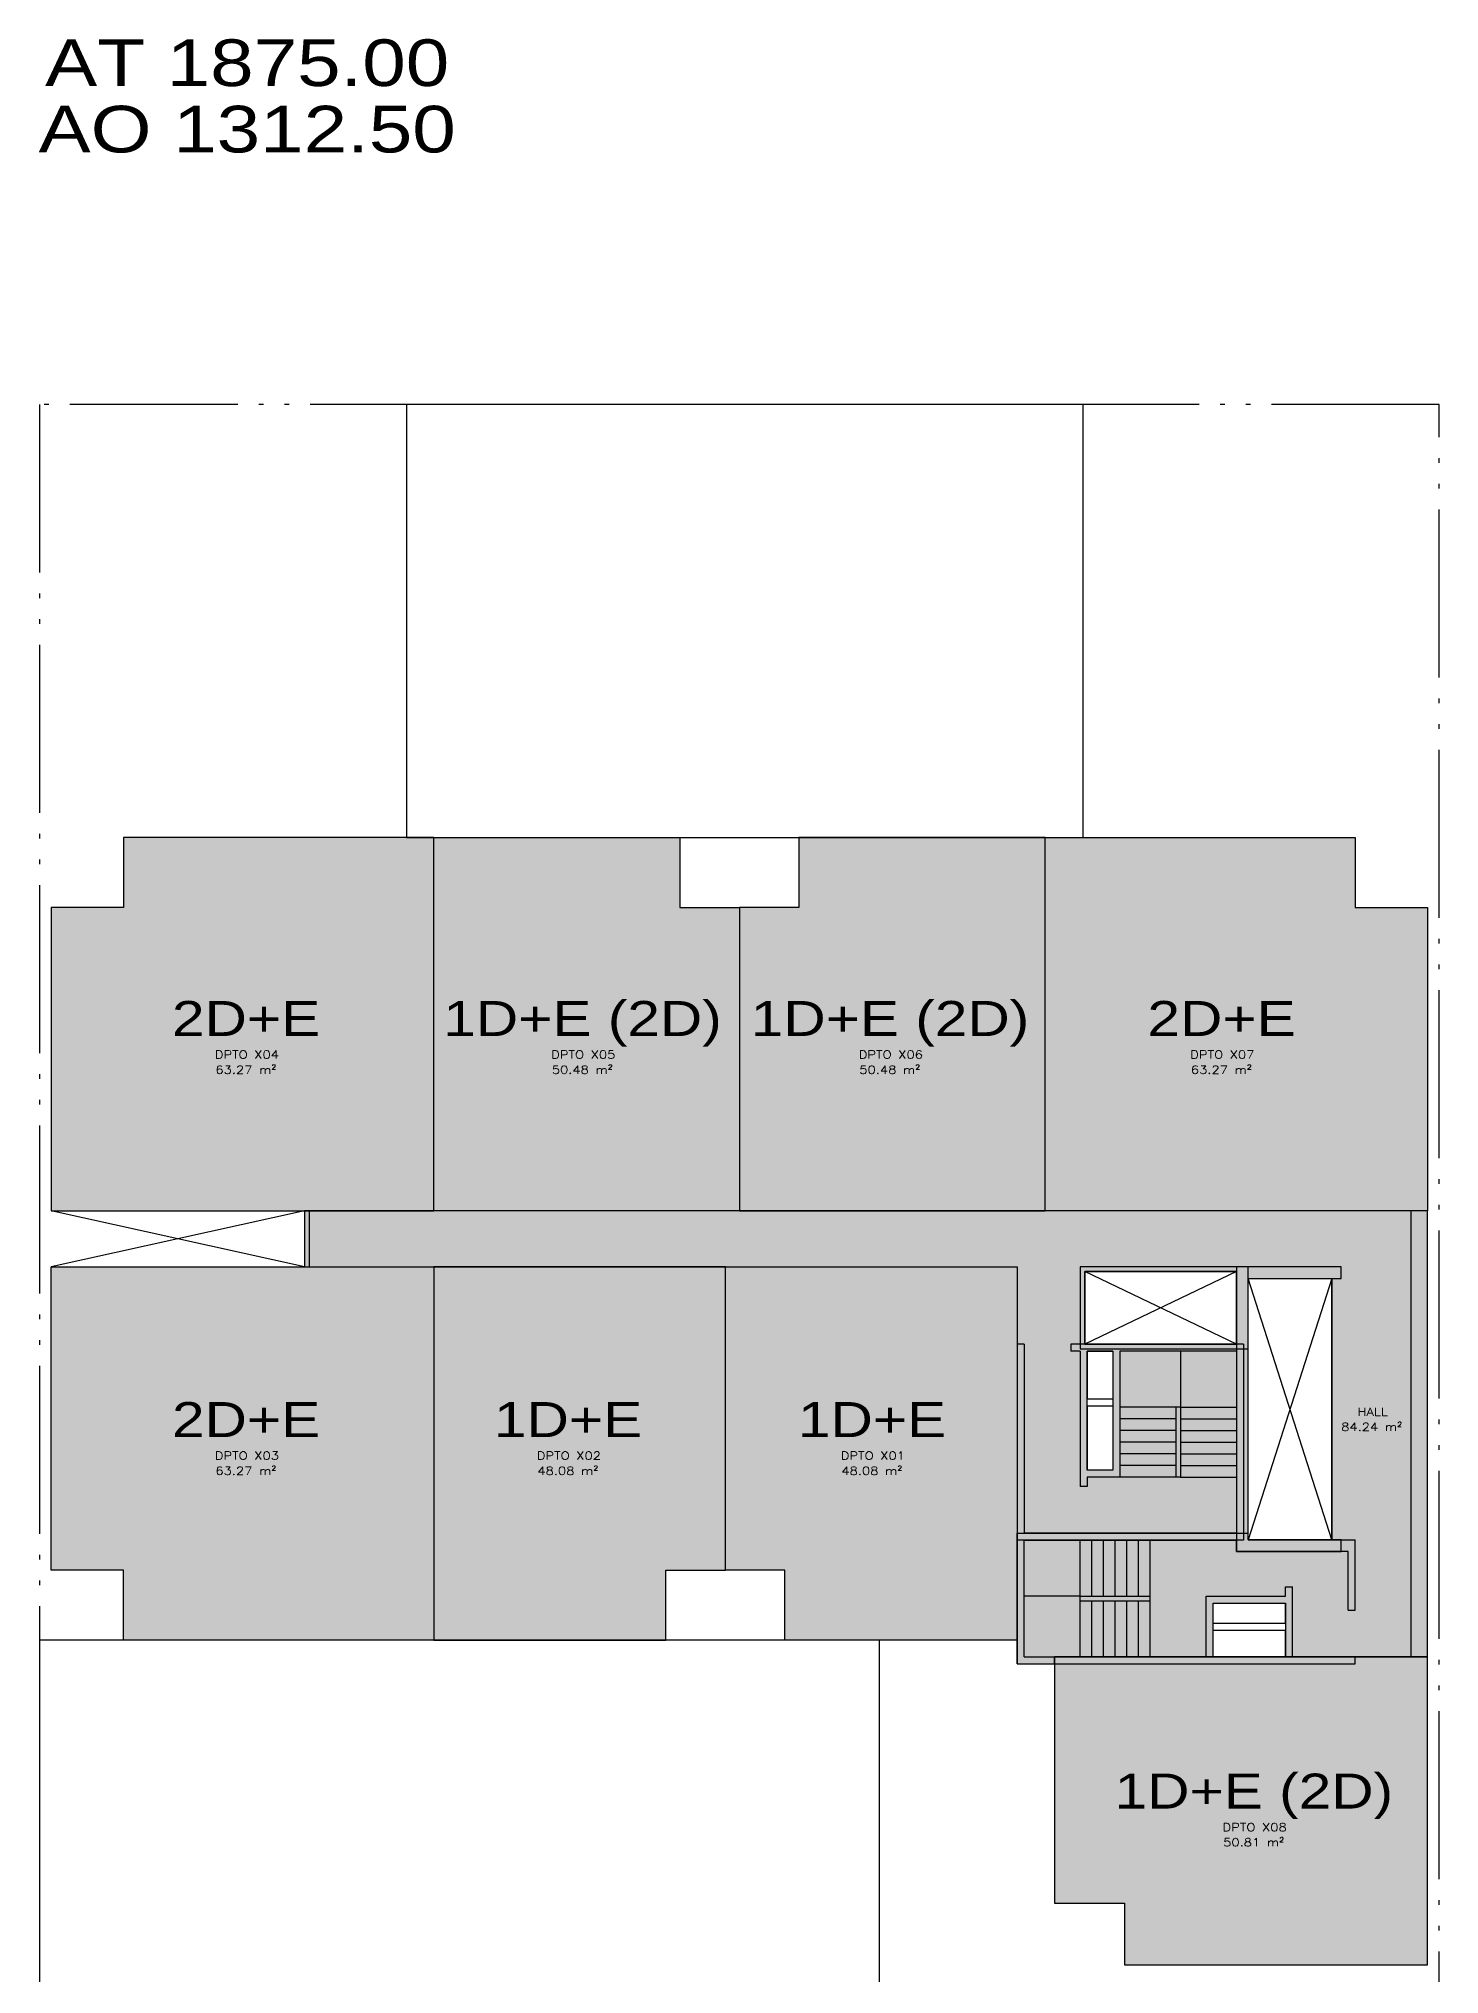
# Model space of a CAD drawing. Header units: metres. Extents: x 279728 to 280328, y 8661744 to 8661821.
# Drawn here: x 280297.59 to 280327.61, y 8661779.6 to 8661821.08 of the extents above; entities that cross this region are included whole.
import ezdxf
from ezdxf.enums import TextEntityAlignment as Align

# ---------------------------------------------------------------- set-up
doc = ezdxf.new("R2010")
doc.units = ezdxf.units.M
doc.header["$LTSCALE"] = 0.15
doc.linetypes.add('ACAD_ISO04W100', pattern=[30, 24, -3, 0, -3])
doc.linetypes.add('ACAD_ISO05W100', pattern=[33, 24, -3, 0, -3, 0, -3])
doc.layers.get('0').update_dxf_attribs({"linetype": 'CONTINUOUS'})
for name, color, linetype in [('LINEA PERIMETRAL LEVANTAMIENTO', 3, 'ACAD_ISO05W100'), ('MA_0.10', 1, 'CONTINUOUS'), ('MA_0.20', 2, 'CONTINUOUS'), ('MA_0.40', 4, 'CONTINUOUS'), ('MA_MUROS', 5, 'CONTINUOUS'), ('MA_TEXTO 1', 3, 'CONTINUOUS')]:
    doc.layers.add(name, color=color, linetype=linetype)
doc.layers.add('MA_AREAS', color=113, linetype='CONTINUOUS', plot=False)
doc.styles.add('ROMANS', font='romans.shx')
doc.styles.add('SAS', font='sanss___.ttf')

# ---------------------------------------------------------------- blocks, each defined once
blk = doc.blocks.new('A$C601166A1')
at = {"layer": 'MA_0.10', "ltscale": 0.25}
for p, q in [((0.2, 5.85), (0.2, 0.25)), ((0.2, 0.25), (2, 5.85)), ((0.2, 5.85), (2, 0.25))]:
    blk.add_line(p, q, dxfattribs=at)
at = {"layer": 'MA_MUROS', "ltscale": 0.25}
blk.add_lwpolyline([(0, 6.1), (0, 5.85), (2, 5.85), (2, 0.25), (0, 0.25), (0, 0), (2.25, 0), (2.25, 6.1)], close=True, dxfattribs=at)
blk = doc.blocks.new('A$C3ce1773a')
at = {"layer": 'MA_0.10', "ltscale": 0.25}
for p, q in [((4.4, 2.65), (4.4, 1.45)), ((4.65, 2.65), (4.65, 1.45)), ((4.9, 2.65), (4.9, 1.45)), ((5.15, 2.65), (5.15, 1.45)), ((5.4, 2.65), (5.4, 1.45)), ((5.65, 2.65), (5.65, 1.45)), ((5.9, 2.65), (5.9, 1.45)), ((5.9, 1.45), (4.4, 1.45)), ((4.4, 1.45), (4.4, 1.35)), ((5.9, 1.35), (4.4, 1.35)), ((4.4, 1.35), (4.4, 0.15)), ((4.65, 1.35), (4.65, 0.15)), ((4.9, 1.35), (4.9, 0.15)), ((5.15, 1.35), (5.15, 0.15)), ((5.4, 1.35), (5.4, 0.15)), ((5.65, 1.35), (5.65, 0.15)), ((5.9, 1.45), (5.9, 1.35)), ((5.9, 1.35), (7.1, 1.35)), ((5.9, 1.35), (5.9, 0.15))]:
    blk.add_line(p, q, dxfattribs=at)
at = {"layer": 'MA_MUROS', "ltscale": 0.25}
for p, q in [((7.25, 2.8), (0, 2.8)), ((0, 2.8), (0, 2.65)), ((1.35, 2.65), (0, 2.65)), ((1.35, 2.65), (1.35, 1.15)), ((3.05, 2.65), (1.5, 2.65)), ((1.5, 2.65), (1.5, 2.075)), ((3.05, 2.65), (3.05, 2.075)), ((7.1, 2.65), (3.2, 2.65)), ((3.2, 2.65), (3.2, 1.35)), ((7.1, 2.65), (7.1, 0.15)), ((7.25, 2.8), (7.25, 0)), ((3.05, 2.075), (1.5, 2.075)), ((1.5, 1.925), (1.5, 1.5)), ((3.05, 1.925), (1.5, 1.925)), ((3.05, 1.925), (3.05, 1.5)), ((0.15, 1.65), (0, 1.65)), ((0, 1.65), (0, 0.14)), ((0.15, 1.65), (0.15, 0.39)), ((3.05, 1.5), (1.5, 1.5)), ((3.2, 1.35), (1.5, 1.35)), ((1.5, 1.35), (1.5, 1.15)), ((1.5, 1.15), (1.35, 1.15)), ((2.3, 0.14), (0, 0.14)), ((0.15, 0.39), (2.55, 0.39)), ((2.3, 0.14), (2.3, 0)), ((2.55, 0.39), (2.55, 0.15)), ((7.1, 0.15), (2.55, 0.15)), ((7.25, 0), (2.3, 0))]:
    blk.add_line(p, q, dxfattribs=at)
blk = doc.blocks.new('A$C3902015f')
at = {"layer": 'MA_0.10', "ltscale": 0.25}
for p, q in [((1.35, 4.51), (1.35, 5.71)), ((1.6, 4.51), (1.6, 5.71)), ((1.85, 4.51), (1.85, 5.71)), ((2.1, 4.51), (2.1, 5.71)), ((2.35, 4.51), (2.35, 5.71)), ((2.6, 4.51), (2.6, 5.71)), ((2.85, 4.51), (2.85, 5.71)), ((1.35, 4.51), (1.35, 4.41)), ((2.85, 4.51), (1.35, 4.51)), ((2.85, 4.41), (1.35, 4.41)), ((1.35, 4.41), (1.35, 3.21)), ((1.6, 4.41), (1.6, 3.21)), ((1.85, 4.41), (1.85, 3.21)), ((2.1, 4.41), (2.1, 3.21)), ((2.35, 4.41), (2.35, 3.21)), ((2.6, 4.41), (2.6, 3.21)), ((2.85, 4.51), (2.85, 4.41)), ((4.05, 4.51), (2.85, 4.51)), ((2.85, 4.41), (2.85, 3.21))]:
    blk.add_line(p, q, dxfattribs=at)
at = {"layer": 'MA_MUROS', "ltscale": 0.25}
for p, q in [((0, 5.86), (0, 1.01)), ((4.2, 5.86), (0, 5.86)), ((4.2, 5.86), (4.2, 2.16)), ((0.15, 5.71), (0.15, 1.16)), ((4.05, 5.71), (0.15, 5.71)), ((4.05, 5.71), (4.05, 3.21)), ((1.35, 3.21), (1.35, 2.51)), ((4.05, 3.21), (1.35, 3.21)), ((1.5, 3.06), (1.5, 2.51)), ((2.875, 3.06), (1.5, 3.06)), ((2.875, 3.06), (2.875, 2.51)), ((4.05, 3.06), (3.025, 3.06)), ((3.025, 3.06), (3.025, 2.51)), ((4.05, 3.06), (4.05, 2.51)), ((1.15, 2.51), (1.15, 2.36)), ((1.35, 2.51), (1.15, 2.51)), ((2.875, 2.51), (1.5, 2.51)), ((4.05, 2.51), (3.025, 2.51)), ((4.05, 2.36), (1.15, 2.36)), ((4.05, 2.36), (4.05, 2.16)), ((4.2, 2.16), (4.05, 2.16)), ((4.2, 1.01), (0, 1.01)), ((4.2, 1.16), (0.15, 1.16)), ((4.2, 1.16), (4.2, 1.01))]:
    blk.add_line(p, q, dxfattribs=at)

msp = doc.modelspace()

# ---------------------------------------------------------------- hatches: boundary and pattern name
at = {"ltscale": 0.25, "true_color": 0xebf2e3}
h = msp.add_hatch(color=7, dxfattribs=at)
h.dxf.hatch_style = 1
h.paths.add_polyline_path([(280297.856, 8661795.964), (280306.056, 8661795.964), (280306.056, 8661803.964), (280299.406, 8661803.964), (280299.406, 8661802.464), (280297.856, 8661802.464)])
at = {"ltscale": 0.25, "true_color": 0xfff7e0}
h = msp.add_hatch(color=7, dxfattribs=at)
h.dxf.hatch_style = 1
h.paths.add_polyline_path([(280312.606, 8661795.964), (280306.056, 8661795.964), (280306.056, 8661803.964), (280311.331, 8661803.964), (280311.331, 8661802.464), (280312.606, 8661802.464)])
h = msp.add_hatch(color=7, dxfattribs=at)
h.dxf.hatch_style = 1
h.paths.add_polyline_path([(280312.606, 8661795.964), (280319.156, 8661795.964), (280319.156, 8661803.964), (280313.881, 8661803.964), (280313.881, 8661802.464), (280312.606, 8661802.464)])
at = {"ltscale": 0.25, "true_color": 0xebf2e3}
h = msp.add_hatch(color=7, dxfattribs=at)
h.dxf.hatch_style = 1
h.paths.add_polyline_path([(280327.356, 8661795.964), (280319.156, 8661795.964), (280319.156, 8661803.964), (280325.806, 8661803.964), (280325.806, 8661802.464), (280327.356, 8661802.464)])
at = {"ltscale": 0.25, "true_color": 0xe3e3e3}
h = msp.add_hatch(color=254, dxfattribs=at)
h.dxf.hatch_style = 1
h.paths.add_polyline_path([(280303.281, 8661795.964), (280303.281, 8661794.764), (280318.556, 8661794.764), (280318.556, 8661786.254), (280319.356, 8661786.254), (280319.356, 8661786.404), (280322.756, 8661786.404), (280322.756, 8661787.554), (280324.306, 8661787.554), (280324.306, 8661786.404), (280327.356, 8661786.404), (280327.356, 8661795.964)])
h.paths.add_polyline_path([(280323.506, 8661794.514), (280325.306, 8661794.514), (280325.306, 8661788.914), (280323.506, 8661788.914)], flags=16)
h.paths.add_polyline_path([(280320.056, 8661792.954), (280320.606, 8661792.954), (280320.606, 8661790.404), (280320.056, 8661790.404)], flags=16)
h.paths.add_polyline_path([(280320.006, 8661794.664), (280323.256, 8661794.664), (280323.256, 8661793.104), (280320.006, 8661793.104)], flags=16)
at = {"ltscale": 0.25, "true_color": 0xebf2e3}
h = msp.add_hatch(color=7, dxfattribs=at)
h.dxf.hatch_style = 1
h.paths.add_polyline_path([(280297.856, 8661794.764), (280306.056, 8661794.764), (280306.056, 8661786.764), (280299.406, 8661786.764), (280299.406, 8661788.264), (280297.856, 8661788.264)])
at = {"ltscale": 0.25, "true_color": 0xd0dfeb}
h = msp.add_hatch(color=254, dxfattribs=at)
h.dxf.hatch_style = 1
h.paths.add_polyline_path([(280312.306, 8661794.764), (280306.056, 8661794.764), (280306.056, 8661786.764), (280311.031, 8661786.764), (280311.031, 8661788.264), (280312.306, 8661788.264)])
h = msp.add_hatch(color=254, dxfattribs=at)
h.dxf.hatch_style = 1
h.paths.add_polyline_path([(280312.306, 8661794.764), (280318.556, 8661794.764), (280318.556, 8661786.764), (280313.581, 8661786.764), (280313.581, 8661788.264), (280312.306, 8661788.264)])
at = {"ltscale": 0.25, "true_color": 0xfff7e0}
h = msp.add_hatch(color=7, dxfattribs=at)
h.dxf.hatch_style = 1
h.paths.add_polyline_path([(280327.356, 8661779.804), (280327.356, 8661786.404), (280319.356, 8661786.404), (280319.356, 8661781.129), (280320.856, 8661781.129), (280320.856, 8661779.804)])

# ---------------------------------------------------------------- linework, layer by layer
at = {"layer": 'LINEA PERIMETRAL LEVANTAMIENTO'}
msp.add_lwpolyline([(280327.606, 8661813.244), (280297.606, 8661813.244), (280297.606, 8661750.744), (280327.606, 8661750.744)], close=True, dxfattribs=at)
at = {"layer": 'MA_0.10', "ltscale": 0.25}
for p, q in [((280303.281, 8661795.964), (280297.856, 8661794.764)), ((280303.281, 8661794.764), (280297.856, 8661795.964)), ((280323.256, 8661794.664), (280320.006, 8661793.104)), ((280323.256, 8661793.104), (280320.006, 8661794.664))]:
    msp.add_line(p, q, dxfattribs=at)
for points in [[(280319.971, 8661813.244), (280305.471, 8661813.244), (280305.471, 8661803.964), (280319.971, 8661803.964)], [(280315.606, 8661786.764), (280297.606, 8661786.764), (280297.606, 8661772.444), (280315.606, 8661772.444)]]:
    msp.add_lwpolyline(points, close=True, dxfattribs=at)
at = {"layer": 'MA_0.20', "ltscale": 0.25}
for p, q in [((280303.281, 8661795.964), (280303.281, 8661794.764)), ((280303.381, 8661795.964), (280303.381, 8661794.764))]:
    msp.add_line(p, q, dxfattribs=at)
at = {"layer": 'MA_AREAS', "ltscale": 0.25}
for points in [[(280303.281, 8661795.964), (280303.281, 8661794.764), (280318.556, 8661794.764), (280318.556, 8661786.254), (280319.356, 8661786.254), (280319.356, 8661786.404), (280322.756, 8661786.404), (280322.756, 8661787.554), (280324.306, 8661787.554), (280324.306, 8661786.404), (280327.356, 8661786.404), (280327.356, 8661795.964)], [(280320.006, 8661794.664), (280323.256, 8661794.664), (280323.256, 8661793.104), (280320.006, 8661793.104)], [(280323.506, 8661794.514), (280325.306, 8661794.514), (280325.306, 8661788.914), (280323.506, 8661788.914)], [(280320.056, 8661792.954), (280320.606, 8661792.954), (280320.606, 8661790.404), (280320.056, 8661790.404)]]:
    msp.add_lwpolyline(points, close=True, dxfattribs=at)
at = {"layer": 'MA_MUROS', "ltscale": 0.25}
for p, q in [((280327.006, 8661786.404), (280327.006, 8661795.964)), ((280327.356, 8661786.404), (280327.356, 8661795.964))]:
    msp.add_line(p, q, dxfattribs=at)
for points in [[(280297.856, 8661795.964), (280306.056, 8661795.964), (280306.056, 8661803.964), (280299.406, 8661803.964), (280299.406, 8661802.464), (280297.856, 8661802.464)], [(280312.606, 8661795.964), (280306.056, 8661795.964), (280306.056, 8661803.964), (280311.331, 8661803.964), (280311.331, 8661802.464), (280312.606, 8661802.464)], [(280312.606, 8661795.964), (280319.156, 8661795.964), (280319.156, 8661803.964), (280313.881, 8661803.964), (280313.881, 8661802.464), (280312.606, 8661802.464)], [(280327.356, 8661795.964), (280319.156, 8661795.964), (280319.156, 8661803.964), (280325.806, 8661803.964), (280325.806, 8661802.464), (280327.356, 8661802.464)], [(280297.856, 8661794.764), (280306.056, 8661794.764), (280306.056, 8661786.764), (280299.406, 8661786.764), (280299.406, 8661788.264), (280297.856, 8661788.264)], [(280312.306, 8661794.764), (280306.056, 8661794.764), (280306.056, 8661786.764), (280311.031, 8661786.764), (280311.031, 8661788.264), (280312.306, 8661788.264)], [(280312.306, 8661794.764), (280318.556, 8661794.764), (280318.556, 8661786.764), (280313.581, 8661786.764), (280313.581, 8661788.264), (280312.306, 8661788.264)], [(280323.506, 8661794.764), (280319.906, 8661794.764), (280319.906, 8661793.004), (280323.506, 8661793.004)], [(280323.256, 8661794.664), (280320.006, 8661794.664), (280320.006, 8661793.104), (280323.256, 8661793.104)], [(280327.356, 8661779.804), (280327.356, 8661786.404), (280319.356, 8661786.404), (280319.356, 8661781.129), (280320.856, 8661781.129), (280320.856, 8661779.804)]]:
    msp.add_lwpolyline(points, close=True, dxfattribs=at)

# ---------------------------------------------------------------- block references
at = {"layer": 'MA_MUROS', "ltscale": 0.25, "xscale": -1, "rotation": 270}
msp.add_blockref('A$C3902015f', (280317.546, 8661788.904), dxfattribs=at)
at = {"layer": 'MA_MUROS', "ltscale": 0.25, "rotation": 180}
msp.add_blockref('A$C3ce1773a', (280325.806, 8661789.054), dxfattribs=at)
at = {"layer": 'MA_TEXTO 1', "ltscale": 0.25, "rotation": 180}
msp.add_blockref('A$C601166A1', (280325.506, 8661794.764), dxfattribs=at)

# ---------------------------------------------------------------- texts
at = {"layer": 'MA_0.40', "style": 'ROMANS', "width": 1.2}
for s, p in [('DPTO X04', (280302.049, 8661799.226)), ('DPTO X05', (280309.259, 8661799.226)), ('DPTO X06', (280315.85, 8661799.226)), ('DPTO X07', (280322.956, 8661799.226)), ('HALL', (280326.177, 8661791.572)), ('DPTO X03', (280302.049, 8661790.632)), ('DPTO X02', (280308.95, 8661790.632)), ('DPTO X01', (280315.465, 8661790.632)), ('DPTO X08', (280323.648, 8661782.67))]:
    msp.add_text(s, height=0.1715, dxfattribs=at).set_placement(p, align=Align.CENTER)
at = {"layer": 'MA_TEXTO 1', "linetype": 'ACAD_ISO04W100', "style": 'SAS', "width": 1.2}
for s, height, p in [('AT 1875.00', 0.9995, (280302.055, 8661820.567)), ('AO 1312.50', 0.9995, (280302.055, 8661819.144)), ('2D+E', 0.7496, (280302.032, 8661800.086)), ('1D+E (2D)', 0.7496, (280309.242, 8661800.086)), ('1D+E (2D)', 0.7496, (280315.833, 8661800.086)), ('2D+E', 0.7496, (280322.939, 8661800.086)), ('2D+E', 0.7496, (280302.032, 8661791.491)), ('1D+E', 0.7496, (280308.933, 8661791.491)), ('1D+E', 0.7496, (280315.448, 8661791.491)), ('1D+E (2D)', 0.7496, (280323.631, 8661783.53))]:
    msp.add_text(s, height=height, dxfattribs=at).set_placement(p, align=Align.MIDDLE_CENTER)
at = {"layer": 'MA_TEXTO 1', "style": 'ROMANS', "width": 1.2}
for s, p in [('63.27 m²', (280302.027, 8661798.988)), ('50.48 m²', (280309.237, 8661798.988)), ('50.48 m²', (280315.828, 8661798.988)), ('63.27 m²', (280322.934, 8661798.988)), ('84.24 m²', (280326.155, 8661791.334)), ('63.27 m²', (280302.027, 8661790.394)), ('48.08 m²', (280308.928, 8661790.394)), ('48.08 m²', (280315.443, 8661790.394)), ('50.81 m²', (280323.626, 8661782.432))]:
    msp.add_text(s, height=0.1715, dxfattribs=at).set_placement(p, align=Align.MIDDLE_CENTER)

doc.saveas('drawing.dxf')
